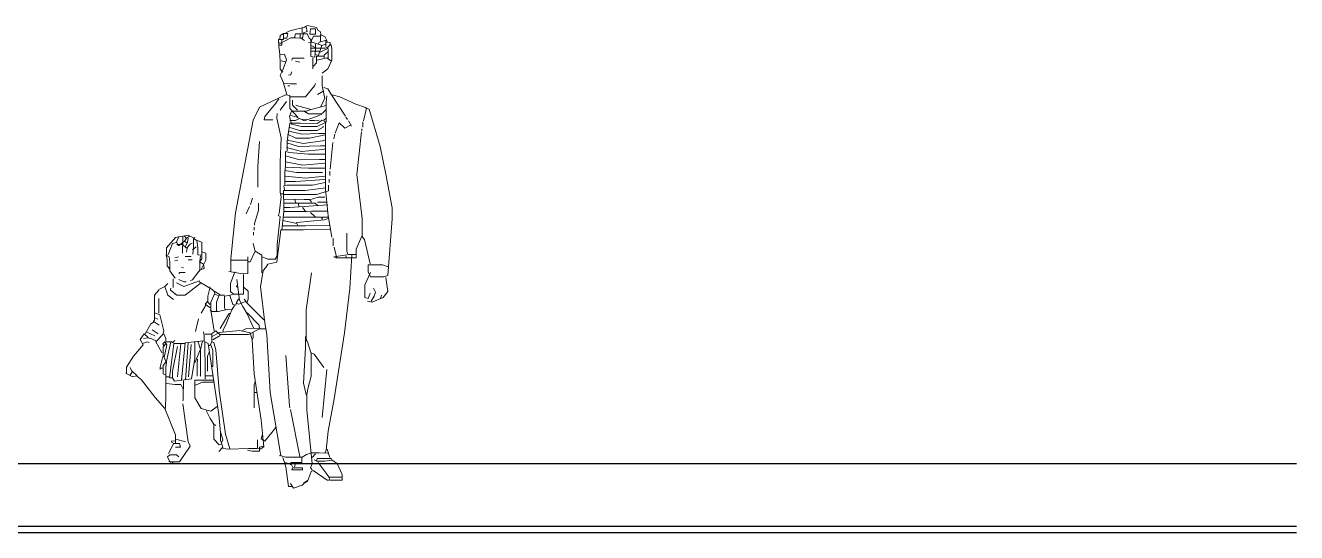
# Model space of a CAD drawing. Header units: inches. Extents: x 17.6 to 55, y 11.8 to 85.9.
# Drawn here: x 45.931 to 49.97, y 59.442 to 61.055 of the extents above; entities that cross this region are included whole.
import ezdxf

# ---------------------------------------------------------------- set-up
doc = ezdxf.new("R2010")
doc.units = ezdxf.units.IN
doc.header["$MEASUREMENT"] = 0
doc.layers.add('FURNITURE F 1 100', color=7, linetype='Continuous', lineweight=13, true_color=0x93979a)
doc.layers.add('HATCH F 1 100', color=7, linetype='Continuous', lineweight=0, true_color=0xc9c9c9)
doc.layers.add('WALL 1 100', color=250, linetype='Continuous', lineweight=30)

msp = doc.modelspace()

# ---------------------------------------------------------------- linework, layer by layer
at = {"layer": 'FURNITURE F 1 100'}
msp.add_line((35.9665, 59.6624), (49.9698, 59.6624), dxfattribs=at)
at = {"layer": 'HATCH F 1 100'}
for points in [[(46.7581, 61.0308), (46.7709, 61.0372), (46.8222, 61.05), (46.8254, 61.0356), (46.8141, 61.0308), (46.8109, 61.0148), (46.7901, 61.0156), (46.7741, 61.0156), (46.742, 60.9988), (46.7372, 60.9988)], [(46.8094, 61.0484), (46.8094, 61.0308)], [(46.8703, 61.0244), (46.867, 61.0356), (46.8606, 61.0388), (46.8558, 61.0484), (46.827, 61.0549), (46.8174, 61.05)], [(46.8366, 61.0436), (46.8526, 61.0436), (46.8526, 61.0268), (46.8342, 61.0268), (46.8366, 61.0436)], [(46.7501, 61.0276), (46.7501, 61.01), (46.7348, 61.01), (46.736, 60.9875), (46.739, 60.9635), (46.7397, 60.9363), (46.7397, 60.9154), (46.7485, 60.9058)], [(46.7453, 61.0084), (46.7453, 60.9924), (46.7372, 60.9924)], [(46.7388, 61.0116), (46.7404, 61.0228), (46.7501, 61.0292), (46.7645, 61.0292), (46.7613, 61.0148), (46.7517, 61.0148)], [(46.7853, 61.0164), (46.7885, 61.0284), (46.8254, 61.0284), (46.8318, 61.0148), (46.8374, 61.01), (46.8374, 60.9555), (46.8502, 60.9539), (46.8522, 60.9795), (46.8522, 60.9956)], [(46.8037, 61.0292), (46.8037, 61.0132)], [(46.8078, 61.0132), (46.8174, 61.0068)], [(46.8302, 61.0004), (46.8414, 61.002), (46.8734, 60.9907), (46.8831, 60.9956)], [(46.867, 61.0204), (46.8462, 61.0204), (46.8398, 61.0068), (46.8398, 61.0036)], [(46.8879, 61.0084), (46.8638, 61.002), (46.8606, 60.9956)], [(46.8686, 61.0052), (46.8686, 61.0244), (46.8815, 61.0196), (46.8879, 61.0068), (46.8895, 61.002)], [(46.9007, 60.9956), (46.9047, 60.9811), (46.9047, 60.9443), (46.8911, 60.917), (46.8734, 60.9026)], [(46.8847, 61.002), (46.8991, 61.0004), (46.8975, 60.9924), (46.8911, 60.9859)], [(46.8855, 61.0068), (46.8855, 60.9875)], [(46.7388, 60.9619), (46.7533, 60.9635), (46.7597, 60.9459), (46.7485, 60.9138), (46.7404, 60.8962), (46.7501, 60.8722)], [(46.8366, 60.9827), (46.8831, 60.9827), (46.8911, 60.9859), (46.8927, 60.9747), (46.8927, 60.9507)], [(46.8382, 60.9907), (46.8558, 60.9827)], [(46.8382, 60.9731), (46.8638, 60.9731)], [(46.8783, 60.9571), (46.855, 60.9571), (46.855, 60.9363), (46.8462, 60.925)], [(46.851, 60.9619), (46.859, 60.9603)], [(46.8719, 60.9907), (46.8606, 60.9571)], [(46.8927, 60.9827), (46.8654, 60.9683)], [(46.8927, 60.9715), (46.8799, 60.9603), (46.8799, 60.9523)], [(46.7437, 60.9427), (46.7565, 60.9395)], [(46.8158, 60.9507), (46.7789, 60.9507), (46.7773, 60.9443)], [(46.7885, 60.9411), (46.8029, 60.9379)], [(46.8438, 60.9523), (46.8438, 60.917)], [(46.8574, 60.9443), (46.8879, 60.9523), (46.9007, 60.9427)], [(46.7757, 60.9074), (46.7741, 60.8978), (46.7661, 60.8962)], [(46.8734, 60.8946), (46.8734, 60.8625), (46.8815, 60.8225), (46.8703, 60.8001), (46.8686, 60.7953)], [(46.7965, 60.7632), (46.7709, 60.7904), (46.7709, 60.8321), (46.7565, 60.8337), (46.7308, 60.8209), (46.6747, 60.7953), (46.6539, 60.7536), (46.5978, 60.4587), (46.5834, 60.3129), (46.5834, 60.2728)], [(46.7613, 60.8353), (46.7501, 60.8714), (46.7741, 60.8693), (46.7917, 60.8693)], [(46.7645, 60.8625), (46.7709, 60.8625)], [(46.7709, 60.8281), (46.8206, 60.8281), (46.8494, 60.8625), (46.8526, 60.8706)], [(46.8783, 60.8465), (46.859, 60.8353)], [(46.8783, 60.8577), (46.8911, 60.8529), (46.9007, 60.8369), (46.9472, 60.7664)], [(46.9055, 60.8337), (46.9295, 60.8273), (46.9808, 60.8049), (47.0113, 60.7936), (47.0129, 60.792)], [(46.7356, 60.8209), (46.726, 60.8081), (46.6908, 60.7648), (46.6892, 60.7544), (46.7164, 60.7544)], [(46.7597, 60.8129), (46.7404, 60.7856)], [(46.8879, 60.8305), (46.8863, 60.8097), (46.8863, 60.7472), (46.8574, 60.7336), (46.8078, 60.7336), (46.7757, 60.7408), (46.7693, 60.7648), (46.7757, 60.7824), (46.8238, 60.7824), (46.8382, 60.7872)], [(46.7797, 60.8177), (46.7797, 60.8017), (46.7949, 60.7856)], [(46.8863, 60.8001), (46.8382, 60.7872), (46.7917, 60.8001), (46.7901, 60.8017)], [(47.0049, 60.752), (47.0145, 60.792), (47.0225, 60.7888), (47.0577, 60.6703), (47.0754, 60.5821), (47.0954, 60.4748), (47.0954, 60.4395), (47.0818, 60.26), (47.069, 60.256), (47.0273, 60.256), (47.0193, 60.2712), (47.0193, 60.2937), (47.0657, 60.2937), (47.0834, 60.2873)], [(46.7308, 60.7744), (46.7292, 60.76), (46.7428, 60.6975), (46.74, 60.619), (46.74, 60.5244), (46.7437, 60.51), (46.7372, 60.4571), (46.734, 60.4507), (46.7404, 60.4475), (46.73, 60.3578), (46.73, 60.3225), (46.7244, 60.3121), (46.7004, 60.3121), (46.6828, 60.3193)], [(46.9039, 60.3818), (46.8927, 60.4491), (46.8839, 60.534), (46.8843, 60.6094), (46.8845, 60.6751), (46.8845, 60.7488), (46.8734, 60.7536), (46.8574, 60.7432), (46.8045, 60.7436), (46.7709, 60.7436), (46.7629, 60.6943), (46.7645, 60.6911)], [(46.7709, 60.7696), (46.7933, 60.7632), (46.8013, 60.7584), (46.7885, 60.7528), (46.7709, 60.7528)], [(46.8719, 60.7728), (46.8558, 60.7648), (46.8158, 60.752), (46.8013, 60.7584)], [(46.8109, 60.7568), (46.8238, 60.7552)], [(46.8863, 60.7872), (46.875, 60.776), (46.867, 60.7736), (46.8302, 60.7736), (46.8174, 60.7808)], [(46.8334, 60.7528), (46.8494, 60.7528), (46.8638, 60.7536)], [(46.8863, 60.76), (46.8783, 60.7536)], [(46.9488, 60.7632), (46.9536, 60.7552)], [(46.9568, 60.752), (46.9664, 60.7343)], [(46.7661, 60.7183), (46.8094, 60.7087), (46.8622, 60.7111), (46.8831, 60.7111)], [(46.7677, 60.7311), (46.8013, 60.7207), (46.8574, 60.7207), (46.8766, 60.7311), (46.8766, 60.7343)], [(46.9632, 60.7376), (46.9456, 60.7279), (46.9279, 60.7456), (46.9151, 60.7119)], [(47.0009, 60.385), (47.0009, 60.4411), (46.984, 60.5805), (46.9984, 60.7167)], [(47, 60.7263), (47, 60.7199)], [(47.0025, 60.7488), (47.0025, 60.7311)], [(46.6747, 60.6863), (46.6691, 60.6062), (46.6691, 60.5405)], [(46.7613, 60.6815), (46.7981, 60.6695), (46.8686, 60.6723), (46.8847, 60.6723)], [(46.7621, 60.6558), (46.7621, 60.6895), (46.8141, 60.6799), (46.875, 60.6879), (46.8847, 60.6911)], [(46.7629, 60.7087), (46.7901, 60.6967), (46.8334, 60.6967), (46.8831, 60.7071)], [(46.9071, 60.6831), (46.8991, 60.5981)], [(46.9135, 60.7087), (46.9103, 60.6943)], [(46.7549, 60.5485), (46.7549, 60.5885), (46.7565, 60.6077), (46.7565, 60.6542), (46.7693, 60.651), (46.8286, 60.6454), (46.8847, 60.6454)], [(46.7565, 60.6398), (46.8029, 60.6278), (46.8654, 60.629), (46.8815, 60.629)], [(46.7597, 60.667), (46.8078, 60.6542), (46.875, 60.6606), (46.8847, 60.6622)], [(46.7549, 60.5933), (46.7917, 60.5877), (46.875, 60.5877)], [(46.7565, 60.6206), (46.8125, 60.611), (46.8815, 60.6174)], [(46.7581, 60.6046), (46.8302, 60.6005), (46.8815, 60.6005)], [(46.8975, 60.5917), (46.8975, 60.5773)], [(46.8831, 60.5549), (46.843, 60.5469), (46.7613, 60.5469), (46.7517, 60.5453), (46.7533, 60.5324)], [(46.8815, 60.5645), (46.7885, 60.5589), (46.7549, 60.5589)], [(46.7565, 60.5757), (46.8206, 60.5693), (46.8815, 60.5757)], [(46.8959, 60.5661), (46.8959, 60.5549)], [(46.742, 60.5196), (46.7501, 60.5196)], [(46.8847, 60.5388), (46.819, 60.53), (46.7509, 60.53), (46.7509, 60.5028), (46.8158, 60.5016), (46.8334, 60.5016), (46.8398, 60.4924)], [(46.7517, 60.5172), (46.8558, 60.5172), (46.8935, 60.5292), (46.8935, 60.5469)], [(46.6427, 60.4796), (46.6315, 60.4555)], [(46.6523, 60.5052), (46.6459, 60.486)], [(46.6707, 60.4892), (46.6707, 60.4667), (46.6587, 60.4251), (46.6587, 60.4203)], [(46.7517, 60.502), (46.7517, 60.4635), (46.8238, 60.4627), (46.8398, 60.4639), (46.8911, 60.4639)], [(46.8911, 60.4844), (46.7709, 60.4764), (46.7517, 60.4764)], [(46.7533, 60.49), (46.851, 60.49), (46.8606, 60.4812)], [(46.7869, 60.5004), (46.7901, 60.4908)], [(46.7981, 60.4876), (46.7997, 60.478)], [(46.8109, 60.4764), (46.819, 60.4651)], [(46.8334, 60.5004), (46.8606, 60.5084), (46.8815, 60.5084)], [(46.8895, 60.4924), (46.859, 60.4924)], [(46.7517, 60.4635), (46.7453, 60.4042)], [(46.7485, 60.4347), (46.7933, 60.4251), (46.7965, 60.4187)], [(46.7501, 60.4451), (46.8703, 60.4451), (46.8719, 60.4411)], [(46.8927, 60.4411), (46.8799, 60.4363), (46.7933, 60.4283), (46.7917, 60.4267)], [(46.8366, 60.4603), (46.851, 60.4459)], [(46.8927, 60.4451), (46.8734, 60.4451), (46.8734, 60.4379)], [(46.3879, 60.2808), (46.3807, 60.2905), (46.3807, 60.3081), (46.3791, 60.3225), (46.3791, 60.3482), (46.4071, 60.3802), (46.4472, 60.3882), (46.4664, 60.3786), (46.4696, 60.3802)], [(46.6555, 60.3978), (46.6555, 60.3882)], [(46.6571, 60.4139), (46.6571, 60.4042)], [(46.8975, 60.4066), (46.8141, 60.4046), (46.742, 60.4046), (46.7292, 60.3017), (46.7004, 60.2953), (46.694, 60.2857), (46.686, 60.276), (46.6779, 60.2232), (46.6908, 60.1094), (46.6972, 60.0725), (46.7084, 59.8882), (46.742, 59.6879), (46.7372, 59.6863)], [(46.8959, 60.4195), (46.8206, 60.4175), (46.7469, 60.4175)], [(46.9792, 60.3265), (46.9552, 60.3265), (46.952, 60.3369), (46.952, 60.3946)], [(46.4103, 60.3642), (46.3975, 60.361), (46.3847, 60.3289), (46.3831, 60.3241)], [(46.4183, 60.3834), (46.4103, 60.3658), (46.4167, 60.3546), (46.436, 60.369), (46.444, 60.3626)], [(46.46, 60.3626), (46.4536, 60.3594), (46.4424, 60.3465), (46.4296, 60.3578), (46.4119, 60.3578)], [(46.4296, 60.3546), (46.4296, 60.3305)], [(46.4304, 60.3834), (46.4304, 60.3562)], [(46.436, 60.385), (46.4408, 60.3786)], [(46.452, 60.385), (46.4424, 60.3786), (46.436, 60.369)], [(46.4472, 60.3786), (46.4456, 60.3642), (46.4376, 60.3514)], [(46.4913, 60.3658), (46.4913, 60.3129), (46.484, 60.3033), (46.4969, 60.2953), (46.4985, 60.2824), (46.4856, 60.2777), (46.476, 60.2664), (46.4616, 60.2456), (46.4536, 60.244)], [(46.4728, 60.3514), (46.4616, 60.3417)], [(46.4624, 60.3273), (46.4644, 60.3514), (46.4644, 60.377), (46.4752, 60.3706), (46.478, 60.3482), (46.478, 60.3257), (46.4921, 60.3241)], [(46.476, 60.3706), (46.4913, 60.3658)], [(46.6539, 60.361), (46.6603, 60.3369), (46.6819, 60.3241), (46.6819, 60.268)], [(46.9079, 60.3786), (46.9079, 60.3546)], [(46.952, 60.3257), (46.9103, 60.3193), (46.9167, 60.3161), (46.9816, 60.3161), (46.9816, 60.3433), (47, 60.385), (47.0081, 60.3738), (47.0257, 60.2969)], [(46.9119, 60.3498), (46.9199, 60.3145)], [(46.3767, 60.3241), (46.3871, 60.3193), (46.3891, 60.3017), (46.3891, 60.2744), (46.4055, 60.252), (46.4071, 60.252)], [(46.4167, 60.3193), (46.4055, 60.3161)], [(46.4151, 60.3081), (46.4055, 60.3065)], [(46.4568, 60.3201), (46.4376, 60.3201)], [(46.444, 60.3465), (46.4424, 60.3337)], [(46.4472, 60.3097), (46.46, 60.3097)], [(46.4872, 60.3225), (46.4848, 60.3049), (46.4848, 60.2777)], [(46.4913, 60.3353), (46.5041, 60.3305), (46.5041, 60.3081), (46.4889, 60.2793), (46.4889, 60.2777)], [(46.6371, 60.3193), (46.6371, 60.2664), (46.6219, 60.2648), (46.577, 60.2728)], [(46.585, 60.3081), (46.6379, 60.3081)], [(46.6603, 60.3369), (46.6443, 60.3033), (46.6395, 60.3033)], [(46.968, 60.3241), (46.9616, 60.2183), (46.944, 60.0773), (46.9119, 59.8674), (46.8927, 59.7648), (46.8863, 59.704), (46.8831, 59.6975)], [(46.9488, 60.3225), (46.9504, 60.3161)], [(46.4376, 60.2688), (46.4215, 60.2688), (46.4183, 60.2664)], [(46.4264, 60.2857), (46.4328, 60.284)], [(46.5962, 60.2712), (46.5826, 60.2344), (46.5826, 60.2087), (46.5914, 60.2007)], [(46.8398, 60.268), (46.8222, 60.151), (46.8222, 60.0613), (46.8238, 60.0517), (46.8206, 60.0517)], [(47.0257, 60.2039), (47.0193, 60.1863), (47.0089, 60.1895), (47.0089, 60.2296), (47.0273, 60.2696)], [(46.3831, 60.2344), (46.3735, 60.2248), (46.3831, 60.1975), (46.4007, 60.1831)], [(46.4103, 60.236), (46.4344, 60.2248), (46.484, 60.2424), (46.4856, 60.2344), (46.4376, 60.1967), (46.4119, 60.1967), (46.3911, 60.2136), (46.3927, 60.2199)], [(46.3999, 60.2488), (46.3999, 60.2216)], [(46.4183, 60.2472), (46.4344, 60.2392), (46.4408, 60.2392)], [(46.4872, 60.2376), (46.5241, 60.2151), (46.5289, 60.2103)], [(46.6235, 60.2632), (46.6235, 60.1999), (46.5914, 60.1999), (46.577, 60.1959), (46.5626, 60.1943), (46.5626, 60.1575), (46.5658, 60.1494)], [(46.6042, 60.2312), (46.601, 60.2248), (46.6058, 60.2216)], [(46.6026, 60.2472), (46.6106, 60.1815), (46.6219, 60.1607), (46.6347, 60.1382), (46.6555, 60.0934)], [(47.0754, 60.2536), (47.0818, 60.2087), (47.0673, 60.1895), (47.0321, 60.1751), (47.0177, 60.1783)], [(46.3543, 60.2136), (46.3406, 60.1975), (46.3406, 60.1174), (46.3366, 60.1126)], [(46.3735, 60.2248), (46.3543, 60.2151), (46.351, 60.2087), (46.3494, 60.2087)], [(46.3543, 60.1398), (46.3543, 60.1863)], [(46.5177, 60.2232), (46.5105, 60.1943), (46.5105, 60.1751), (46.5177, 60.1671)], [(46.5305, 60.0837), (46.5193, 60.1494), (46.5193, 60.1751), (46.5321, 60.2039), (46.5305, 60.2103), (46.5481, 60.1991)], [(46.5321, 60.2007), (46.5433, 60.1959)], [(46.5377, 60.1446), (46.5377, 60.1751), (46.5465, 60.1967), (46.5626, 60.1967)], [(46.5802, 60.1959), (46.5898, 60.1671), (46.5994, 60.1655), (46.601, 60.1735), (46.6074, 60.1847), (46.609, 60.1847)], [(46.6251, 60.2216), (46.6379, 60.2103), (46.6379, 60.1847), (46.6347, 60.1751)], [(47.0289, 60.1783), (47.0385, 60.1943), (47.0433, 60.2071), (47.0369, 60.2199)], [(47.0593, 60.1863), (47.0625, 60.1975)], [(46.5033, 60.1655), (46.4889, 60.1398)], [(46.5097, 60.1783), (46.5017, 60.1687), (46.5161, 60.1575), (46.5177, 60.1575)], [(46.5946, 60.1639), (46.5866, 60.151), (46.577, 60.1527), (46.5433, 60.1454), (46.5225, 60.1454), (46.5177, 60.151)], [(46.5866, 60.151), (46.5674, 60.103), (46.5578, 60.0853), (46.5594, 60.0821)], [(46.6876, 60.119), (46.6299, 60.1767), (46.609, 60.1687), (46.6026, 60.1703)], [(46.6315, 60.1767), (46.6251, 60.1847)], [(46.311, 60.0741), (46.3286, 60.1062), (46.3398, 60.1126), (46.3559, 60.1014)], [(46.3414, 60.1414), (46.3575, 60.135), (46.3703, 60.0837), (46.3671, 60.0725), (46.3446, 60.0485), (46.3639, 60.0148), (46.3655, 60.0148)], [(46.3414, 60.1254), (46.351, 60.1206)], [(46.4808, 60.1222), (46.4712, 60.0821)], [(46.6347, 60.1414), (46.6731, 60.1014), (46.6747, 60.0902), (46.6395, 60.0725), (46.5481, 60.0725), (46.5353, 60.0837), (46.5233, 60.0757), (46.5233, 60.0501)], [(46.5834, 60.1414), (46.577, 60.1382), (46.5497, 60.0917)], [(46.3206, 60.0629), (46.3078, 60.0741), (46.295, 60.0565), (46.3046, 60.0389), (46.2741, 60.0036), (46.2517, 59.9684), (46.2517, 59.9475)], [(46.3142, 60.0805), (46.3414, 60.0677)], [(46.3334, 60.087), (46.3526, 60.0741)], [(46.3703, 60.0741), (46.3767, 60.0597), (46.3767, 60.0517)], [(46.4969, 60.0805), (46.4985, 60.0677), (46.4985, 60.0517)], [(46.5209, 60.0733), (46.5001, 60.0733)], [(46.6763, 59.7072), (46.6876, 59.7152), (46.6795, 59.8001), (46.6571, 59.9475), (46.6507, 60.0549), (46.6443, 60.0773), (46.6122, 60.0853), (46.5465, 60.0789), (46.5241, 60.0661)], [(46.5497, 60.0693), (46.5257, 60.0549)], [(46.6203, 60.0853), (46.6331, 60.091), (46.6699, 60.0898), (46.694, 60.0898)], [(46.6547, 60.0773), (46.6547, 60.0613), (46.6507, 60.0549)], [(46.8206, 60.0661), (46.8206, 60.0293), (46.8141, 59.9171), (46.8222, 59.8818), (46.8238, 59.8802)], [(46.303, 60.0437), (46.3174, 60.0485), (46.3238, 60.0469)], [(46.3062, 60.0597), (46.319, 60.0613), (46.3318, 60.0581), (46.3446, 60.0517)], [(46.3735, 60.0485), (46.3671, 60.0421), (46.3703, 60.0373)], [(46.3927, 60.0485), (46.3783, 59.9876), (46.3679, 59.9732), (46.3679, 59.9475), (46.3751, 59.9443)], [(46.3767, 60.0421), (46.3679, 60.0325), (46.3679, 60.0052), (46.3719, 59.9988)], [(46.3759, 59.837), (46.3763, 59.8818), (46.3765, 59.9123), (46.3765, 59.9684), (46.3783, 59.9828), (46.3719, 59.9988), (46.3799, 60.0389), (46.3735, 60.0493), (46.3943, 60.0493), (46.3975, 60.0469)], [(46.4023, 60.0421), (46.3879, 59.9347), (46.3959, 59.9347)], [(46.4055, 60.0533), (46.3975, 60.0469), (46.4039, 60.0437), (46.436, 60.0437)], [(46.4688, 60.0485), (46.4688, 59.9956), (46.4584, 59.9315), (46.4039, 59.9235), (46.3983, 59.9347), (46.3983, 59.9555), (46.4135, 60.0341)], [(46.4247, 60.0437), (46.4135, 59.9379)], [(46.4264, 59.9267), (46.4376, 60.0453), (46.4953, 60.0517), (46.5113, 60.0437), (46.5449, 59.8177), (46.5506, 59.76), (46.5506, 59.736), (46.5578, 59.7136), (46.5449, 59.7007)], [(46.4472, 60.0453), (46.4392, 59.9283)], [(46.4568, 60.0405), (46.4488, 59.9379)], [(46.4792, 60.0485), (46.4856, 60.0277)], [(46.4937, 60.0517), (46.4872, 60.0229), (46.4865, 59.9988), (46.4865, 59.9411), (46.4856, 59.9395)], [(46.5001, 60.0501), (46.5017, 59.9507), (46.5017, 59.9299)], [(46.5802, 59.7088), (46.5658, 59.7552), (46.5465, 59.8946), (46.5353, 60.0229), (46.5289, 60.0469), (46.5225, 60.0485), (46.5161, 60.0373), (46.5145, 60.0373)], [(46.5193, 60.0389), (46.5257, 60.0212), (46.5257, 59.97), (46.5241, 59.97)], [(46.8254, 60.0517), (46.839, 60.0116), (46.839, 59.9395), (46.8278, 59.8995), (46.825, 59.8802), (46.825, 59.8322), (46.8414, 59.6607), (46.8366, 59.6479), (46.8414, 59.6415)], [(46.3671, 60.002), (46.3591, 59.9684), (46.3591, 59.9604)], [(46.4856, 60.0229), (46.4696, 59.9844), (46.468, 59.9844)], [(46.4776, 59.994), (46.476, 59.978), (46.476, 59.9395)], [(46.5145, 60.0164), (46.5089, 60.0036), (46.5089, 59.9555)], [(46.7581, 60.0052), (46.7693, 59.845), (46.7709, 59.8386)], [(46.8366, 60.0148), (46.8478, 60.01), (46.8783, 59.9668)], [(46.4071, 59.728), (46.4071, 59.7536), (46.3735, 59.837), (46.343, 59.8722), (46.2998, 59.9283), (46.2837, 59.9411), (46.2709, 59.9379), (46.2501, 59.9491)], [(46.2629, 59.9668), (46.2693, 59.9539), (46.2629, 59.9427)], [(46.2693, 59.9555), (46.2853, 59.9411)], [(46.3591, 59.9652), (46.3671, 59.9652)], [(46.8879, 59.9604), (46.8734, 59.8081)], [(46.3783, 59.9379), (46.3863, 59.9379)], [(46.3783, 59.9163), (46.4055, 59.9135), (46.4247, 59.9135), (46.432, 59.8979), (46.432, 59.8642), (46.4312, 59.861)], [(46.4328, 59.9251), (46.4328, 59.8995)], [(46.5289, 59.9275), (46.4688, 59.9275), (46.4692, 59.8995), (46.4692, 59.8706), (46.4889, 59.837), (46.5193, 59.8289), (46.5401, 59.8434)], [(46.5289, 59.9211), (46.4937, 59.9211), (46.4712, 59.9107)], [(46.5257, 59.9411), (46.5017, 59.9411)], [(46.6603, 59.9219), (46.6579, 59.9123), (46.6579, 59.8386)], [(46.6587, 59.8882), (46.6651, 59.8882)], [(46.4312, 59.8514), (46.4472, 59.7312), (46.4536, 59.7168), (46.42, 59.6671), (46.4007, 59.6671)], [(46.5049, 59.8305), (46.5177, 59.8049), (46.5289, 59.7873), (46.5289, 59.7392), (46.5465, 59.7216), (46.5562, 59.7232)], [(46.8029, 59.6847), (46.7725, 59.8338)], [(46.5289, 59.7873), (46.5353, 59.7825)], [(46.5514, 59.76), (46.5578, 59.7376), (46.5546, 59.7296)], [(46.726, 59.7761), (46.6908, 59.7328), (46.6795, 59.7408), (46.6828, 59.752), (46.6844, 59.752)], [(46.4007, 59.7248), (46.3847, 59.6943)], [(46.4071, 59.7328), (46.3959, 59.7344), (46.3943, 59.7296), (46.4023, 59.7256), (46.42, 59.7256), (46.4231, 59.7144), (46.4071, 59.7144)], [(46.4087, 59.7392), (46.4392, 59.7312)], [(46.5578, 59.7096), (46.577, 59.7076), (46.6395, 59.7098), (46.6667, 59.7098), (46.6747, 59.7104)], [(46.686, 59.7168), (46.6747, 59.7136), (46.6747, 59.7016), (46.6507, 59.7016), (46.6363, 59.704)], [(46.6675, 59.712), (46.6675, 59.7376)], [(46.8895, 59.7072), (46.8975, 59.6815)], [(46.3863, 59.6687), (46.4007, 59.6671), (46.3927, 59.6607), (46.3815, 59.6831), (46.3895, 59.6895), (46.4103, 59.6895), (46.4183, 59.6831)], [(46.8911, 59.6951), (46.8638, 59.6955), (46.8382, 59.6955), (46.8238, 59.6911), (46.8094, 59.6823), (46.7565, 59.6823), (46.7437, 59.6863), (46.742, 59.6879)], [(46.7485, 59.6815), (46.7581, 59.6511), (46.7661, 59.5886), (46.7757, 59.5886)], [(46.7565, 59.6655), (46.7757, 59.6575), (46.7789, 59.6511)], [(46.8085, 59.6831), (46.8085, 59.6655), (46.7741, 59.6655), (46.7725, 59.6607)], [(46.7901, 59.6655), (46.7853, 59.6511)], [(46.8526, 59.6927), (46.8414, 59.6815)], [(46.8542, 59.6703), (46.8478, 59.6735)], [(46.8606, 59.6655), (46.8863, 59.6318), (46.8959, 59.6174), (46.8975, 59.6086), (46.9375, 59.6086), (46.9375, 59.627), (46.9215, 59.6623), (46.9055, 59.6727), (46.8815, 59.6699), (46.8558, 59.6699), (46.8574, 59.6775), (46.9007, 59.6775), (46.9039, 59.6751)], [(46.7725, 59.5982), (46.7821, 59.5838), (46.8094, 59.5934), (46.8158, 59.5998), (46.827, 59.6046), (46.8382, 59.6367), (46.8446, 59.6399), (46.8895, 59.6094), (46.8943, 59.6094)], [(46.7789, 59.6487), (46.8109, 59.6487), (46.8109, 59.6415), (46.7773, 59.6415), (46.7789, 59.6487)], [(46.827, 59.6078), (46.8141, 59.5998)], [(46.8959, 59.6182), (46.9359, 59.6182), (46.9375, 59.6174)]]:
    msp.add_lwpolyline(points, dxfattribs=at)
at = {"layer": 'WALL 1 100', "linetype": 'Continuous'}
for p, q in [((18.1285, 59.6624), (49.9698, 59.6624)), ((18.1285, 59.4624), (49.9698, 59.4624)), ((18.1285, 59.4424), (49.9698, 59.4424))]:
    msp.add_line(p, q, dxfattribs=at)

doc.saveas('drawing.dxf')
